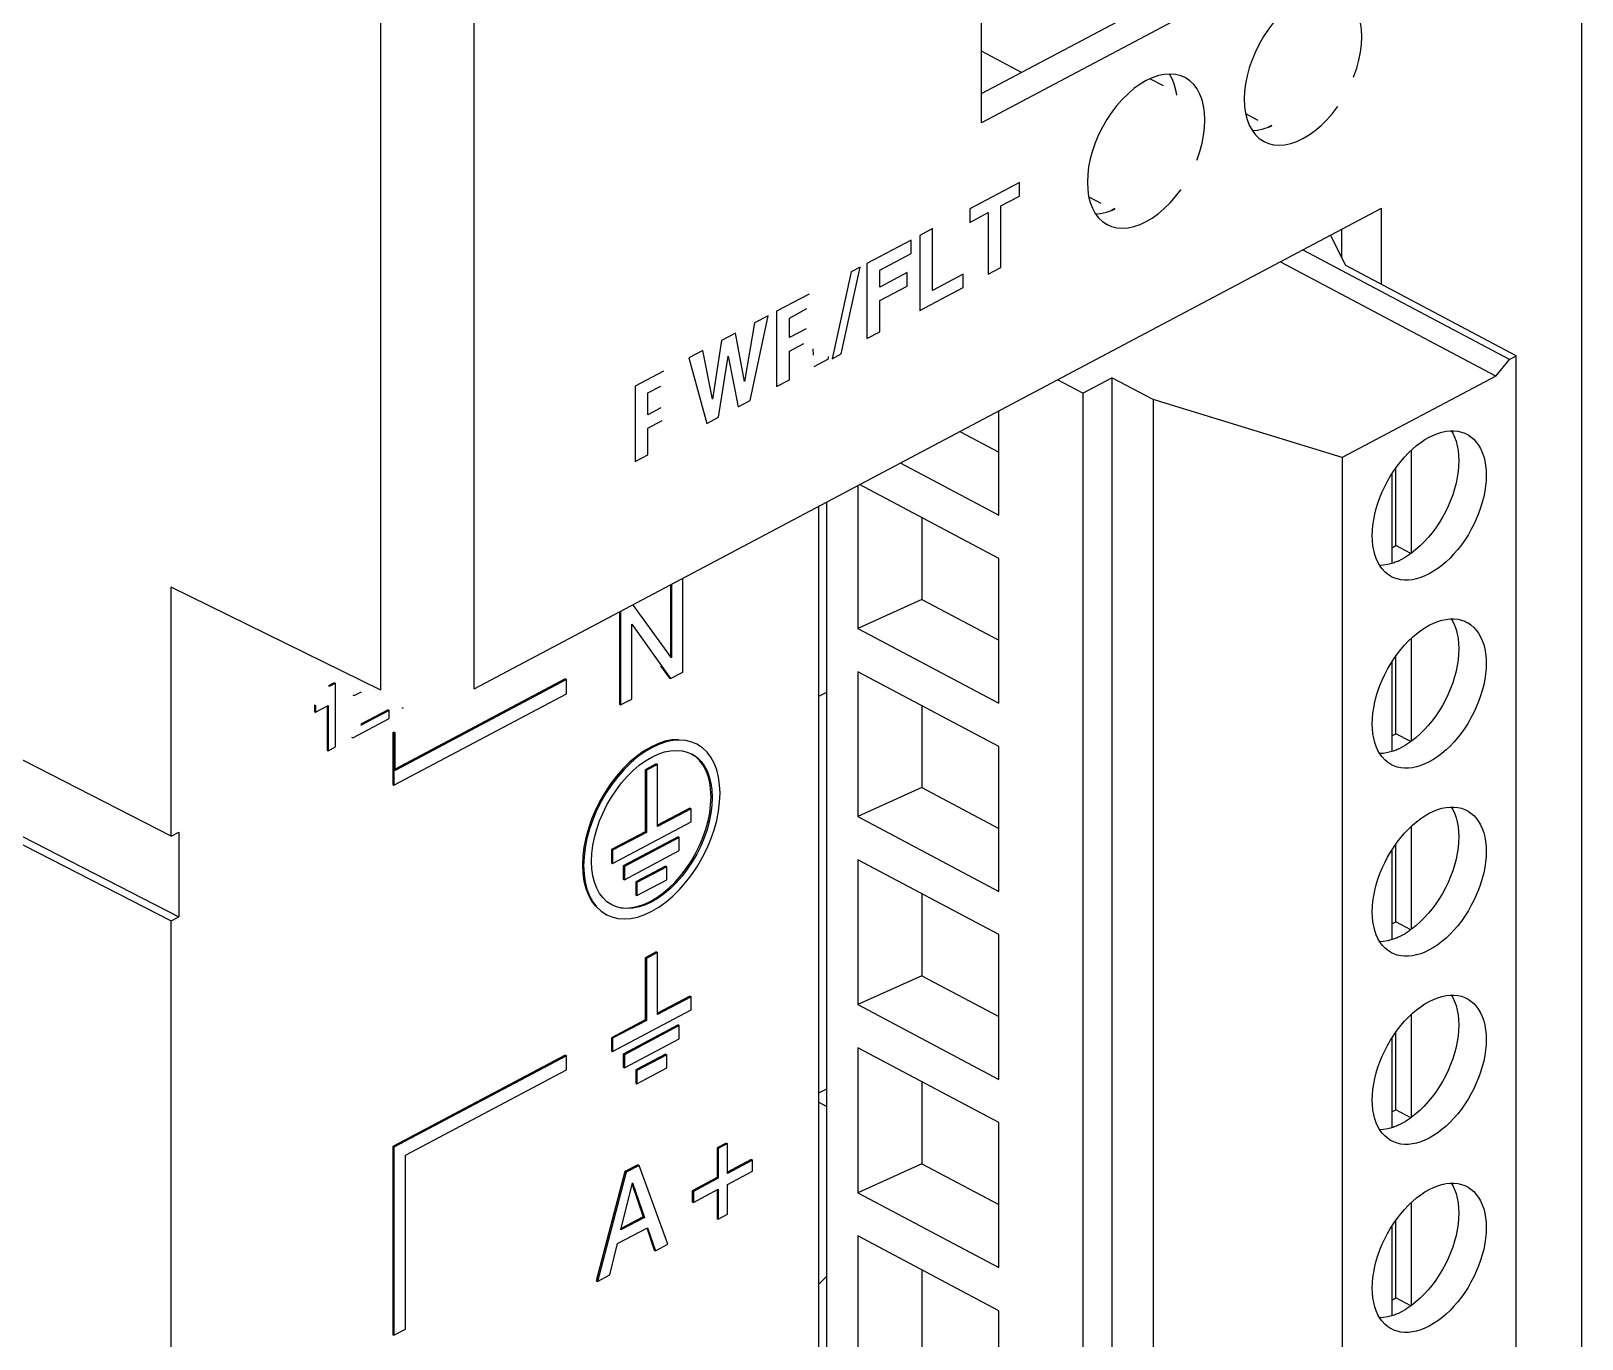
# Model space of a CAD drawing. Extents: x 0 to 31.6, y 0 to 20.4.
# Drawn here: x 28.791 to 31.588, y 5.613 to 7.972 of the extents above; entities that cross this region are included whole.
import ezdxf

# ---------------------------------------------------------------- set-up
doc = ezdxf.new("R2010")
doc.units = 0
doc.layers.get('0').update_dxf_attribs({"color": 1, "linetype": 'CONTINUOUS'})

msp = doc.modelspace()

# ---------------------------------------------------------------- linework, layer by layer
at = {"color": 7, "linetype": 'CONTINUOUS'}
for p, q in [((31.5885, 4.7319), (31.5885, 13.4838)), ((30.5054, 7.8062), (30.5054, 12.6977)), ((29.5903, 6.7853), (29.5903, 12.3986)), ((29.4221, 6.7828), (29.4221, 9.718)), ((31.46, 8.3121), (30.5054, 7.8062)), ((30.5054, 7.8587), (30.7705, 7.9992)), ((31.1906, 7.9472), (31.1913, 7.9611)), ((30.5777, 7.897), (30.5054, 7.9353)), ((30.8097, 7.8856), (30.8332, 7.8731)), ((30.8565, 7.8628), (30.8537, 7.874)), ((30.8575, 7.8561), (30.8565, 7.8628)), ((30.9816, 7.8226), (31.0037, 7.811)), ((31.0286, 7.8012), (31.0225, 7.798)), ((30.5739, 7.6984), (30.484, 7.6507)), ((30.5739, 7.674), (30.5739, 7.6984)), ((30.5405, 7.6563), (30.5739, 7.674)), ((30.6988, 7.6728), (30.7208, 7.6611)), ((29.5903, 6.7853), (31.2266, 7.6524)), ((30.484, 7.6507), (30.484, 7.6264)), ((30.484, 7.6264), (30.5174, 7.6441)), ((30.5174, 7.6441), (30.5174, 7.5328)), ((30.5405, 7.545), (30.5405, 7.6563)), ((30.7457, 7.6513), (30.7397, 7.6481)), ((31.2266, 7.5146), (31.2266, 7.6524)), ((30.4169, 7.6152), (30.3939, 7.603)), ((30.4169, 7.5038), (30.4169, 7.6152)), ((31.1547, 7.6143), (31.1547, 7.5641)), ((30.3782, 7.5946), (30.2987, 7.5525)), ((30.3782, 7.5703), (30.3782, 7.5946)), ((30.3939, 7.603), (30.3939, 7.4673)), ((31.1625, 7.5486), (31.1347, 7.6037)), ((30.3217, 7.5404), (30.3782, 7.5703)), ((31.4332, 7.3492), (31.0438, 7.5556)), ((31.4577, 7.3792), (31.0843, 7.577)), ((30.2701, 7.5374), (30.2357, 7.3806)), ((30.2521, 7.3893), (30.2865, 7.546)), ((30.2865, 7.546), (30.2701, 7.5374)), ((30.2987, 7.5525), (30.2987, 7.4168)), ((30.3217, 7.5096), (30.3217, 7.5404)), ((30.3711, 7.5358), (30.3217, 7.5096)), ((30.3711, 7.5115), (30.3711, 7.5358)), ((30.4724, 7.5332), (30.4169, 7.5038)), ((30.4724, 7.5089), (30.4724, 7.5332)), ((30.5174, 7.5328), (30.5405, 7.545)), ((31.47, 7.3857), (31.1625, 7.5486)), ((30.3217, 7.4853), (30.3711, 7.5115)), ((30.3939, 7.4673), (30.4724, 7.5089)), ((30.1942, 7.4972), (30.1357, 7.4662)), ((30.1588, 7.454), (30.1905, 7.4709)), ((30.3217, 7.429), (30.3217, 7.4853)), ((30.096, 7.4451), (30.0776, 7.3398)), ((30.0882, 7.3053), (30.1203, 7.458)), ((30.1203, 7.458), (30.096, 7.4451)), ((30.1357, 7.4662), (30.1357, 7.3305)), ((30.1588, 7.4188), (30.1588, 7.454)), ((30.0613, 7.4267), (30.0366, 7.4136)), ((30.0776, 7.3398), (30.0613, 7.4267)), ((30.1888, 7.4347), (30.1588, 7.4188)), ((30.2987, 7.4168), (30.3217, 7.429)), ((30.0028, 7.3957), (29.9776, 7.3823)), ((30.0203, 7.3079), (30.0028, 7.3957)), ((30.0366, 7.4136), (30.0203, 7.3079)), ((30.1588, 7.3944), (30.1847, 7.4082)), ((30.1588, 7.3427), (30.1588, 7.3944)), ((30.2011, 7.3982), (30.2014, 7.3869)), ((30.2357, 7.3806), (30.2521, 7.3893)), ((29.9316, 7.358), (29.8804, 7.3309)), ((29.9776, 7.3823), (30.0096, 7.2636)), ((30.0312, 7.2751), (30.0483, 7.3855)), ((30.0483, 7.3855), (30.0667, 7.2939)), ((30.2036, 7.3664), (30.2294, 7.3801)), ((30.2294, 7.3801), (30.2294, 7.3846)), ((31.4332, 7.3492), (31.4577, 7.3792)), ((31.4577, 7.3792), (31.47, 7.3857)), ((31.47, 4.6719), (31.47, 7.3857)), ((29.8804, 7.3309), (29.8804, 7.1952)), ((29.9034, 7.3188), (29.9271, 7.3313)), ((30.1357, 7.3305), (30.1588, 7.3427)), ((30.6879, 7.3185), (30.6422, 7.3427)), ((30.6879, 7.3185), (30.7403, 7.3462)), ((30.8147, 7.3068), (30.7403, 7.3462)), ((30.7403, 7.3462), (30.7403, 4.6325)), ((31.4332, 7.3492), (31.156, 7.2023)), ((29.9034, 7.2795), (29.9034, 7.3188)), ((30.0667, 7.2939), (30.0882, 7.3053)), ((30.6879, 7.3185), (30.6879, 4.6048)), ((31.156, 7.2023), (30.8147, 7.3068)), ((30.8147, 7.3068), (30.8147, 4.593)), ((29.9268, 7.2919), (29.9034, 7.2795)), ((30.0096, 7.2636), (30.0312, 7.2751)), ((30.5366, 7.0985), (30.5366, 7.2868)), ((29.9034, 7.2552), (29.9294, 7.2689)), ((29.9034, 7.2074), (29.9034, 7.2552)), ((30.4661, 7.2494), (30.5366, 7.212)), ((29.8804, 7.1952), (29.9034, 7.2074)), ((30.3589, 7.1926), (30.5366, 7.0985)), ((31.156, 7.2023), (31.156, 4.4886)), ((31.2812, 7.0301), (31.2812, 7.2162)), ((31.2458, 7.1734), (31.2458, 7.0114)), ((31.2529, 7.0435), (31.2529, 7.1839)), ((30.282, 7.1519), (30.282, 6.8942)), ((30.5366, 7.0205), (30.2853, 7.1536)), ((30.2112, 7.1144), (30.2112, 4.7656)), ((30.2255, 7.1219), (30.2255, 4.8498)), ((30.398, 7.0939), (30.398, 6.9463)), ((31.2458, 7.0398), (31.2529, 7.0435)), ((31.2799, 7.0292), (31.2529, 7.0435)), ((31.2569, 7.0157), (31.2701, 7.0227)), ((30.5366, 6.7593), (30.5366, 7.0205)), ((29.4221, 6.7828), (29.0436, 6.9687)), ((29.0436, 6.5195), (29.0436, 6.9687)), ((29.9443, 6.9729), (29.9443, 6.8439)), ((29.9464, 6.9745), (29.9464, 6.8409)), ((29.9664, 6.8155), (29.9664, 6.9851)), ((30.398, 6.9463), (30.282, 6.8942)), ((30.398, 6.9463), (30.5366, 6.8728)), ((29.0436, 6.5195), (28.2438, 6.9288)), ((29.8523, 6.9242), (29.8523, 6.7573)), ((29.8544, 6.9258), (29.8544, 6.7562)), ((29.9464, 6.8409), (29.8766, 6.9375)), ((29.8745, 6.9019), (29.9443, 6.8038)), ((29.8745, 6.7668), (29.8745, 6.9019)), ((30.282, 6.8942), (30.5366, 6.7593)), ((31.2812, 6.6909), (31.2812, 6.8769)), ((29.9265, 6.8268), (29.9421, 6.8049)), ((31.2458, 6.8342), (31.2458, 6.6722)), ((31.2529, 6.7043), (31.2529, 6.8447)), ((29.7544, 6.803), (29.4466, 6.6398)), ((29.7565, 6.8018), (29.4475, 6.6381)), ((29.7544, 6.803), (29.7565, 6.8018)), ((29.7565, 6.7764), (29.7565, 6.8018)), ((29.9421, 6.8049), (29.9443, 6.8038)), ((29.9443, 6.8038), (29.9664, 6.8155)), ((30.5366, 6.6812), (30.282, 6.8161)), ((30.282, 6.8161), (30.282, 6.5549)), ((28.2438, 6.7761), (29.0436, 6.3668)), ((28.2577, 6.7837), (29.0577, 6.3743)), ((29.3379, 6.7963), (29.3276, 6.7909)), ((29.3276, 6.7909), (29.3298, 6.7898)), ((29.34, 6.7952), (29.3298, 6.7898)), ((29.3379, 6.7963), (29.34, 6.7952)), ((29.34, 6.6805), (29.34, 6.7952)), ((29.3715, 6.7742), (29.3736, 6.7731)), ((29.3736, 6.7731), (29.3867, 6.7801)), ((29.4454, 6.6115), (29.7565, 6.7764)), ((30.2255, 6.7789), (30.2112, 6.7714)), ((29.302, 6.7563), (29.3042, 6.7552)), ((29.302, 6.7563), (29.302, 6.7441)), ((29.302, 6.7441), (29.3042, 6.743)), ((29.3042, 6.7552), (29.3042, 6.743)), ((29.3042, 6.743), (29.3269, 6.7551)), ((29.3248, 6.7539), (29.3248, 6.6747)), ((29.3269, 6.7551), (29.3269, 6.6736)), ((29.4369, 6.7464), (29.3851, 6.719)), ((29.4348, 6.7475), (29.3857, 6.7215)), ((29.4348, 6.7475), (29.4369, 6.7464)), ((29.4369, 6.7319), (29.4369, 6.7464)), ((29.4598, 6.7518), (29.4619, 6.7506)), ((29.8523, 6.7573), (29.8544, 6.7562)), ((29.8544, 6.7562), (29.8745, 6.7668)), ((30.398, 6.7547), (30.398, 6.607)), ((29.3711, 6.697), (29.4369, 6.7319)), ((29.369, 6.6981), (29.3711, 6.697)), ((29.4454, 6.707), (29.4433, 6.7059)), ((29.4433, 6.7059), (29.4454, 6.7048)), ((29.4433, 6.7059), (29.4433, 6.6126)), ((29.4454, 6.707), (29.4475, 6.7059)), ((29.4475, 6.7059), (29.4454, 6.7048)), ((29.4454, 6.7048), (29.4454, 6.6115)), ((29.4475, 6.6381), (29.4475, 6.7059)), ((29.99, 6.6864), (29.9922, 6.6853)), ((31.2458, 6.7006), (31.2529, 6.7043)), ((31.2799, 6.69), (31.2529, 6.7043)), ((29.3248, 6.6747), (29.3269, 6.6736)), ((29.3269, 6.6736), (29.34, 6.6805)), ((29.9652, 6.6735), (29.9747, 6.6712)), ((29.9747, 6.6712), (29.9827, 6.6676)), ((30.5366, 6.42), (30.5366, 6.6812)), ((31.2569, 6.6765), (31.2701, 6.6835)), ((29.9185, 6.6499), (29.8987, 6.6394)), ((29.8987, 6.6394), (29.9008, 6.6383)), ((29.8987, 6.6394), (29.8987, 6.5275)), ((29.9206, 6.6488), (29.9008, 6.6383)), ((29.9008, 6.6383), (29.9008, 6.5263)), ((29.9185, 6.6499), (29.9206, 6.6488)), ((29.9206, 6.5368), (29.9206, 6.6488)), ((29.4433, 6.6126), (29.4454, 6.6115)), ((30.0337, 6.5968), (30.033, 6.6121)), ((30.398, 6.607), (30.282, 6.5549)), ((30.398, 6.607), (30.5366, 6.5336)), ((29.9793, 6.5702), (29.9197, 6.5386)), ((29.9814, 6.569), (29.9206, 6.5368)), ((29.9793, 6.5702), (29.9814, 6.569)), ((29.9814, 6.5453), (29.9814, 6.569)), ((30.282, 6.5549), (30.5366, 6.42)), ((29.0436, 6.5195), (29.0577, 6.5269)), ((29.0577, 6.5269), (29.0577, 6.3743)), ((29.8987, 6.5275), (29.8378, 6.4952)), ((29.84, 6.4704), (29.9814, 6.5453)), ((29.9008, 6.5263), (29.84, 6.4941)), ((29.8987, 6.5275), (29.9008, 6.5263)), ((31.2812, 6.3517), (31.2812, 6.5377)), ((29.8378, 6.4952), (29.84, 6.4941)), ((29.8378, 6.4952), (29.8378, 6.4715)), ((29.84, 6.4941), (29.84, 6.4704)), ((29.9581, 6.5182), (29.8591, 6.4658)), ((29.9602, 6.5171), (29.8612, 6.4646)), ((29.8612, 6.4409), (29.9602, 6.4934)), ((29.9581, 6.5182), (29.9602, 6.5171)), ((29.9602, 6.4934), (29.9602, 6.5171)), ((31.2458, 6.495), (31.2458, 6.333)), ((31.2529, 6.3651), (31.2529, 6.5055)), ((29.7855, 6.4675), (29.7863, 6.4522)), ((29.8378, 6.4715), (29.84, 6.4704)), ((29.8591, 6.4658), (29.8612, 6.4646)), ((29.8591, 6.4658), (29.8591, 6.442)), ((29.8612, 6.4646), (29.8612, 6.4409)), ((29.9354, 6.4655), (29.8817, 6.437)), ((29.9376, 6.4644), (29.8838, 6.4359)), ((29.9354, 6.4655), (29.9376, 6.4644)), ((29.9376, 6.4407), (29.9376, 6.4644)), ((30.5366, 6.342), (30.282, 6.4769)), ((30.282, 6.4769), (30.282, 6.2157)), ((29.8591, 6.442), (29.8612, 6.4409)), ((29.8817, 6.437), (29.8838, 6.4359)), ((29.8817, 6.437), (29.8817, 6.4133)), ((29.8838, 6.4122), (29.9376, 6.4407)), ((29.8838, 6.4359), (29.8838, 6.4122)), ((29.9422, 6.4263), (29.9528, 6.4368)), ((29.8817, 6.4133), (29.8838, 6.4122)), ((29.9086, 6.4021), (29.9199, 6.4088)), ((30.398, 6.4155), (30.398, 6.2678)), ((29.8271, 6.379), (29.8292, 6.3778)), ((29.8386, 6.3955), (29.8297, 6.4013)), ((29.0436, 6.3668), (29.0577, 6.3743)), ((29.0436, 4.1468), (29.0436, 6.3668)), ((29.8293, 6.3778), (29.8384, 6.3739)), ((31.2458, 6.3614), (31.2529, 6.3651)), ((31.2799, 6.3508), (31.2529, 6.3651)), ((30.5366, 6.0808), (30.5366, 6.342)), ((31.2569, 6.3372), (31.2701, 6.3442)), ((29.9185, 6.3107), (29.8987, 6.3002)), ((29.8987, 6.3002), (29.9008, 6.2991)), ((29.8987, 6.3002), (29.8987, 6.1882)), ((29.9206, 6.3095), (29.9008, 6.2991)), ((29.9008, 6.2991), (29.9008, 6.1871)), ((29.9185, 6.3107), (29.9206, 6.3095)), ((29.9206, 6.1976), (29.9206, 6.3095)), ((30.398, 6.2678), (30.282, 6.2157)), ((30.398, 6.2678), (30.5366, 6.1944)), ((29.9793, 6.231), (29.9197, 6.1994)), ((29.9814, 6.2298), (29.9206, 6.1976)), ((29.9793, 6.231), (29.9814, 6.2298)), ((29.9814, 6.2061), (29.9814, 6.2298)), ((30.282, 6.2157), (30.5366, 6.0808)), ((29.8987, 6.1882), (29.8378, 6.156)), ((29.84, 6.1311), (29.9814, 6.2061)), ((29.9008, 6.1871), (29.84, 6.1549)), ((29.8987, 6.1882), (29.9008, 6.1871)), ((31.2812, 6.0125), (31.2812, 6.1985)), ((29.8378, 6.156), (29.84, 6.1549)), ((29.8378, 6.156), (29.8378, 6.1323)), ((29.84, 6.1549), (29.84, 6.1311)), ((29.9581, 6.179), (29.8591, 6.1265)), ((29.9602, 6.1779), (29.8612, 6.1254)), ((29.9581, 6.179), (29.9602, 6.1779)), ((29.9602, 6.1541), (29.9602, 6.1779)), ((31.2458, 6.1558), (31.2458, 5.9937)), ((31.2529, 6.0259), (31.2529, 6.1662)), ((29.8378, 6.1323), (29.84, 6.1311)), ((29.8612, 6.1017), (29.9602, 6.1541)), ((30.5366, 6.0028), (30.282, 6.1377)), ((30.282, 6.1377), (30.282, 5.8765)), ((29.7544, 6.1245), (29.4433, 5.9596)), ((29.7565, 6.1234), (29.4454, 5.9585)), ((29.7544, 6.1245), (29.7565, 6.1234)), ((29.7565, 6.0979), (29.7565, 6.1234)), ((29.8591, 6.1265), (29.8612, 6.1254)), ((29.8591, 6.1265), (29.8591, 6.1028)), ((29.8591, 6.1028), (29.8612, 6.1017)), ((29.8612, 6.1254), (29.8612, 6.1017)), ((29.9354, 6.1263), (29.8817, 6.0978)), ((29.9376, 6.1252), (29.8838, 6.0967)), ((29.8838, 6.073), (29.9376, 6.1014)), ((29.9354, 6.1263), (29.9376, 6.1252)), ((29.9376, 6.1014), (29.9376, 6.1252)), ((29.4666, 5.9443), (29.7565, 6.0979)), ((29.8817, 6.0978), (29.8838, 6.0967)), ((29.8817, 6.0978), (29.8817, 6.0741)), ((29.8817, 6.0741), (29.8838, 6.073)), ((29.8838, 6.0967), (29.8838, 6.073)), ((30.398, 6.0762), (30.398, 5.9286)), ((30.2255, 6.0634), (30.2112, 6.0558)), ((30.2255, 6.0319), (30.2112, 6.0395)), ((31.2458, 6.0221), (31.2529, 6.0259)), ((31.2799, 6.0116), (31.2529, 6.0259)), ((30.5366, 5.7416), (30.5366, 6.0028)), ((31.2569, 5.998), (31.2701, 6.005)), ((29.4433, 5.9596), (29.4454, 5.9585)), ((29.4433, 5.9596), (29.4433, 5.6204)), ((30.045, 5.9661), (30.0285, 5.9574)), ((30.0471, 5.965), (30.0306, 5.9562)), ((30.045, 5.9661), (30.0471, 5.965)), ((30.0471, 5.9112), (30.0471, 5.965)), ((29.4454, 5.9585), (29.4454, 5.6193)), ((29.4666, 5.6305), (29.4666, 5.9443)), ((30.0285, 5.9574), (30.0306, 5.9562)), ((30.0285, 5.9574), (30.0285, 5.9036)), ((30.0306, 5.9562), (30.0306, 5.9025)), ((30.0898, 5.9361), (30.0462, 5.913)), ((30.092, 5.935), (30.0471, 5.9112)), ((30.0898, 5.9361), (30.092, 5.935)), ((30.092, 5.9152), (30.092, 5.935)), ((29.8621, 5.9145), (29.8105, 5.7175)), ((29.8642, 5.9133), (29.8126, 5.7163)), ((29.8856, 5.9269), (29.8621, 5.9145)), ((29.8621, 5.9145), (29.8642, 5.9133)), ((29.8878, 5.9258), (29.8642, 5.9133)), ((29.8856, 5.9269), (29.8878, 5.9258)), ((29.9394, 5.7836), (29.8878, 5.9258)), ((30.0285, 5.9036), (29.9837, 5.8798)), ((30.0285, 5.9036), (30.0306, 5.9025)), ((30.0471, 5.8914), (30.092, 5.9152)), ((30.398, 5.9286), (30.282, 5.8765)), ((30.398, 5.9286), (30.5366, 5.8552)), ((29.8548, 5.8094), (29.876, 5.8943)), ((29.8753, 5.8913), (29.895, 5.833)), ((29.876, 5.8943), (29.8972, 5.8319)), ((29.9837, 5.8798), (29.9858, 5.8787)), ((29.9837, 5.8798), (29.9837, 5.86)), ((30.0306, 5.9025), (29.9858, 5.8787)), ((29.9858, 5.8589), (30.0306, 5.8827)), ((29.9858, 5.8787), (29.9858, 5.8589)), ((30.0285, 5.8815), (30.0285, 5.83)), ((30.0306, 5.8827), (30.0306, 5.8289)), ((30.0471, 5.8376), (30.0471, 5.8914)), ((30.282, 5.8765), (30.5366, 5.7416)), ((29.9837, 5.86), (29.9858, 5.8589)), ((31.2812, 5.6733), (31.2812, 5.8593)), ((29.8972, 5.8319), (29.8548, 5.8094)), ((29.895, 5.833), (29.8555, 5.812)), ((29.895, 5.833), (29.8972, 5.8319)), ((30.0285, 5.83), (30.0306, 5.8289)), ((30.0306, 5.8289), (30.0471, 5.8376)), ((31.2529, 5.6867), (31.2529, 5.827)), ((29.8489, 5.7846), (29.9031, 5.8134)), ((29.9015, 5.8129), (29.9149, 5.7728)), ((29.9031, 5.8134), (29.917, 5.7717)), ((30.5366, 5.6636), (30.282, 5.7985)), ((30.282, 5.7985), (30.282, 5.5373)), ((31.2458, 5.8166), (31.2458, 5.6545)), ((29.8349, 5.7282), (29.8489, 5.7846)), ((29.9149, 5.7728), (29.917, 5.7717)), ((29.917, 5.7717), (29.9394, 5.7836)), ((30.398, 5.737), (30.398, 5.5894)), ((29.8105, 5.7175), (29.8126, 5.7163)), ((29.8126, 5.7163), (29.8349, 5.7282)), ((30.2112, 5.7108), (30.2255, 5.7251)), ((31.2458, 5.6829), (31.2529, 5.6867)), ((31.2799, 5.6723), (31.2529, 5.6867)), ((30.5366, 5.4024), (30.5366, 5.6636)), ((31.2569, 5.6588), (31.2701, 5.6658)), ((29.4454, 5.6193), (29.4666, 5.6305)), ((29.4433, 5.6204), (29.4454, 5.6193))]:
    msp.add_line(p, q, dxfattribs=at)
for points in [[(31.1554, 8.0374), (31.1475, 8.0408), (31.1382, 8.0431), (31.1283, 8.0439), (31.118, 8.0432), (31.1073, 8.0409), (31.0962, 8.0372), (31.0852, 8.0321), (31.0741, 8.0255), (31.0631, 8.0175), (31.0524, 8.0085), (31.0421, 7.9982), (31.0321, 7.9868), (31.0228, 7.9747), (31.0143, 7.9618), (31.0063, 7.9481), (30.9994, 7.9341), (30.9934, 7.9198), (30.9883, 7.9052), (30.9843, 7.8907), (30.9815, 7.8765), (30.9798, 7.8625), (30.9791, 7.8486)], [(31.1913, 7.9611), (31.1906, 7.9742), (31.1889, 7.9864), (31.1861, 7.9976), (31.1821, 8.0079), (31.177, 8.0171), (31.171, 8.0251), (31.164, 8.0317), (31.1554, 8.0374)], [(31.1821, 7.9045), (31.1861, 7.919), (31.1889, 7.9332), (31.1906, 7.9472)], [(30.8725, 7.8875), (30.8647, 7.8909), (30.8554, 7.8932), (30.8454, 7.894), (30.8351, 7.8933), (30.8244, 7.8911), (30.8134, 7.8873), (30.8023, 7.8822), (30.7913, 7.8756), (30.7803, 7.8677), (30.7696, 7.8586), (30.7592, 7.8483), (30.7493, 7.837), (30.74, 7.8248), (30.7314, 7.8119), (30.7235, 7.7983), (30.7165, 7.7843), (30.7105, 7.7699), (30.7054, 7.7553), (30.7015, 7.7408), (30.6986, 7.7266), (30.6969, 7.7126), (30.6963, 7.6988)], [(30.8537, 7.874), (30.8497, 7.8842), (30.8447, 7.8935)], [(31.1764, 7.8883), (31.177, 7.8899), (31.1821, 7.9045)], [(30.9084, 7.8112), (30.9078, 7.8244), (30.906, 7.8365), (30.9032, 7.8477), (30.8992, 7.858), (30.8942, 7.8673), (30.8882, 7.8752), (30.8812, 7.8818), (30.8725, 7.8875)], [(30.9791, 7.8486), (30.9798, 7.8354), (30.9815, 7.8233), (30.9843, 7.8121), (30.9883, 7.8018), (30.9934, 7.7926), (30.9994, 7.7846), (31.0063, 7.778), (31.015, 7.7723)], [(31.015, 7.7723), (31.0228, 7.7689), (31.0321, 7.7666), (31.0421, 7.7658), (31.0524, 7.7665), (31.0631, 7.7687), (31.0741, 7.7725), (31.0852, 7.7776), (31.0962, 7.7842), (31.1073, 7.7922), (31.118, 7.8012), (31.1283, 7.8115), (31.1382, 7.8228), (31.1475, 7.835), (31.1479, 7.8355)], [(30.8992, 7.7546), (30.9032, 7.7691), (30.906, 7.7833), (30.9078, 7.7973), (30.9084, 7.8112)], [(30.9937, 7.7921), (31.0029, 7.7927), (31.0136, 7.795)], [(31.0136, 7.795), (31.0246, 7.7987), (31.0294, 7.801)], [(30.8935, 7.7384), (30.8942, 7.74), (30.8992, 7.7546)], [(30.6963, 7.6988), (30.6969, 7.6856), (30.6986, 7.6734), (30.7015, 7.6622), (30.7054, 7.6519), (30.7105, 7.6427), (30.7165, 7.6347), (30.7235, 7.6281), (30.7322, 7.6224)], [(30.7322, 7.6224), (30.74, 7.619), (30.7493, 7.6167), (30.7592, 7.6159), (30.7696, 7.6166), (30.7803, 7.6189), (30.7913, 7.6226), (30.8023, 7.6278), (30.8134, 7.6343), (30.8244, 7.6423), (30.8351, 7.6513), (30.8454, 7.6616), (30.8554, 7.673), (30.8647, 7.6851), (30.865, 7.6856)], [(30.7109, 7.6422), (30.7201, 7.6428), (30.7308, 7.6451)], [(30.7308, 7.6451), (30.7418, 7.6488), (30.7466, 7.6511)], [(31.3526, 7.2505), (31.3553, 7.2462), (31.3586, 7.2392), (31.3613, 7.2316), (31.3635, 7.2236), (31.365, 7.215), (31.3659, 7.206), (31.3663, 7.1966), (31.3659, 7.1869), (31.365, 7.1769), (31.3635, 7.1667), (31.3613, 7.1563), (31.3586, 7.1459), (31.3553, 7.1354), (31.3514, 7.125), (31.347, 7.1147), (31.3421, 7.1045), (31.3368, 7.0946), (31.331, 7.0849), (31.3248, 7.0757), (31.3182, 7.0668), (31.3112, 7.0583), (31.304, 7.0504), (31.2967, 7.0431), (31.289, 7.0363), (31.2812, 7.0301)], [(31.313, 7.2391), (31.3208, 7.2429), (31.3284, 7.2459), (31.3359, 7.2482), (31.3433, 7.2497), (31.3506, 7.2505), (31.3576, 7.2506), (31.3644, 7.2499), (31.3709, 7.2484), (31.3771, 7.2462), (31.381, 7.2443)], [(31.245, 6.9875), (31.2431, 6.9886), (31.2377, 6.9922), (31.2327, 6.9965), (31.2281, 7.0015), (31.224, 7.0072), (31.2204, 7.0134), (31.2174, 7.0202), (31.2148, 7.0276), (31.2128, 7.0354), (31.2114, 7.0437), (31.2106, 7.0524), (31.2103, 7.0615), (31.2106, 7.0708), (31.2114, 7.0805), (31.2128, 7.0903), (31.2148, 7.1002), (31.2174, 7.1103), (31.2204, 7.1203), (31.224, 7.1304), (31.2281, 7.1404), (31.2327, 7.1502), (31.2377, 7.1598), (31.2431, 7.1692), (31.2489, 7.1783), (31.2551, 7.187), (31.2617, 7.1954), (31.2684, 7.2033), (31.2755, 7.2107), (31.2827, 7.2176), (31.2901, 7.2239), (31.2976, 7.2296), (31.3053, 7.2347), (31.313, 7.2391)], [(31.381, 7.2443), (31.3829, 7.2433), (31.3883, 7.2396), (31.3933, 7.2353), (31.3979, 7.2303), (31.402, 7.2247), (31.4056, 7.2184), (31.4086, 7.2116), (31.4112, 7.2042), (31.4132, 7.1964), (31.4146, 7.1881), (31.4155, 7.1794), (31.4158, 7.1704), (31.4155, 7.161), (31.4146, 7.1514), (31.4132, 7.1416), (31.4112, 7.1316), (31.4086, 7.1216), (31.4056, 7.1115), (31.402, 7.1015), (31.3979, 7.0915), (31.3933, 7.0817), (31.3883, 7.072), (31.3829, 7.0626), (31.3771, 7.0535), (31.3709, 7.0448), (31.3644, 7.0364), (31.3576, 7.0285), (31.3506, 7.0211), (31.3433, 7.0142), (31.3359, 7.0079), (31.3284, 7.0022), (31.3208, 6.9972), (31.313, 6.9927)], [(31.2738, 7.025), (31.272, 7.0238), (31.2701, 7.0227)], [(31.2812, 7.0301), (31.2794, 7.0288), (31.2775, 7.0275), (31.2757, 7.0262), (31.2738, 7.025)], [(31.2458, 7.0114), (31.238, 7.0093), (31.2304, 7.008), (31.2238, 7.0075)], [(31.2569, 7.0157), (31.2551, 7.0149), (31.2532, 7.0141), (31.2513, 7.0134), (31.2495, 7.0127), (31.2477, 7.012), (31.2458, 7.0114)], [(31.313, 6.9927), (31.3053, 6.989), (31.2976, 6.9859), (31.2901, 6.9837), (31.2827, 6.9821), (31.2755, 6.9813), (31.2684, 6.9813), (31.2617, 6.982), (31.2551, 6.9834), (31.2489, 6.9856), (31.245, 6.9875)], [(31.3526, 6.9113), (31.3553, 6.9069), (31.3586, 6.9), (31.3613, 6.8924), (31.3635, 6.8844), (31.365, 6.8758), (31.3659, 6.8668), (31.3663, 6.8574), (31.3659, 6.8477), (31.365, 6.8376), (31.3635, 6.8274), (31.3613, 6.8171), (31.3586, 6.8066), (31.3553, 6.7962), (31.3514, 6.7858), (31.347, 6.7754), (31.3421, 6.7653), (31.3368, 6.7554), (31.331, 6.7457), (31.3248, 6.7364), (31.3182, 6.7276), (31.3112, 6.7191), (31.304, 6.7112), (31.2967, 6.7039), (31.289, 6.6971), (31.2812, 6.6909)], [(31.313, 6.8999), (31.3208, 6.9037), (31.3284, 6.9067), (31.3359, 6.9089), (31.3433, 6.9105), (31.3506, 6.9113), (31.3576, 6.9113), (31.3644, 6.9106), (31.3709, 6.9092), (31.3771, 6.907), (31.381, 6.9051)], [(31.245, 6.6483), (31.2431, 6.6493), (31.2377, 6.653), (31.2327, 6.6573), (31.2281, 6.6623), (31.224, 6.668), (31.2204, 6.6742), (31.2174, 6.681), (31.2148, 6.6884), (31.2128, 6.6962), (31.2114, 6.7045), (31.2106, 6.7132), (31.2103, 6.7223), (31.2106, 6.7316), (31.2114, 6.7412), (31.2128, 6.751), (31.2148, 6.761), (31.2174, 6.7711), (31.2204, 6.7811), (31.224, 6.7911), (31.2281, 6.8011), (31.2327, 6.811), (31.2377, 6.8206), (31.2431, 6.83), (31.2489, 6.8391), (31.2551, 6.8478), (31.2617, 6.8562), (31.2684, 6.8641), (31.2755, 6.8715), (31.2827, 6.8784), (31.2901, 6.8847), (31.2976, 6.8904), (31.3053, 6.8955), (31.313, 6.8999)], [(31.381, 6.9051), (31.3829, 6.9041), (31.3883, 6.9004), (31.3933, 6.8961), (31.3979, 6.8911), (31.402, 6.8854), (31.4056, 6.8792), (31.4086, 6.8724), (31.4112, 6.865), (31.4132, 6.8572), (31.4146, 6.8489), (31.4155, 6.8402), (31.4158, 6.8311), (31.4155, 6.8218), (31.4146, 6.8122), (31.4132, 6.8024), (31.4112, 6.7924), (31.4086, 6.7823), (31.4056, 6.7723), (31.402, 6.7623), (31.3979, 6.7523), (31.3933, 6.7424), (31.3883, 6.7328), (31.3829, 6.7234), (31.3771, 6.7143), (31.3709, 6.7056), (31.3644, 6.6972), (31.3576, 6.6893), (31.3506, 6.6819), (31.3433, 6.675), (31.3359, 6.6687), (31.3284, 6.663), (31.3208, 6.6579), (31.313, 6.6535)], [(29.9921, 6.6853), (29.983, 6.6893), (29.9722, 6.6919), (29.9607, 6.6929), (29.9487, 6.6921), (29.9363, 6.6895), (29.9235, 6.6851), (29.9107, 6.6791), (29.8979, 6.6715), (29.8851, 6.6623), (29.8727, 6.6518), (29.8607, 6.6399), (29.8491, 6.6267), (29.8384, 6.6126), (29.8284, 6.5977), (29.8192, 6.5818), (29.8111, 6.5656), (29.8042, 6.549), (29.7983, 6.532), (29.7937, 6.5152), (29.7904, 6.4987), (29.7884, 6.4825), (29.7876, 6.4664)], [(29.9586, 6.694), (29.9466, 6.6932), (29.9342, 6.6906), (29.9214, 6.6862), (29.9086, 6.6803), (29.8957, 6.6726), (29.8829, 6.6634), (29.8705, 6.6529), (29.8586, 6.641), (29.847, 6.6278), (29.8362, 6.6138), (29.8263, 6.5988), (29.8171, 6.5829), (29.809, 6.5667), (29.802, 6.5501), (29.7962, 6.5331), (29.7915, 6.5163), (29.7883, 6.4998)], [(31.2812, 6.6909), (31.2794, 6.6896), (31.2775, 6.6883), (31.2757, 6.687), (31.2738, 6.6858)], [(29.888, 6.6473), (29.8993, 6.6554), (29.9107, 6.6622)], [(29.9107, 6.6622), (29.922, 6.6675), (29.9334, 6.6713), (29.9443, 6.6736), (29.9549, 6.6743), (29.9652, 6.6735)], [(30.0175, 6.5904), (30.0168, 6.604), (30.015, 6.6165), (30.0121, 6.6279), (30.008, 6.6385), (30.0028, 6.648), (29.9967, 6.6561), (29.9895, 6.6629), (29.9826, 6.6675)], [(29.9827, 6.6676), (29.9916, 6.6618), (29.9988, 6.655), (30.0049, 6.6469), (30.0102, 6.6374), (30.0142, 6.6268), (30.0171, 6.6153), (30.0189, 6.6028), (30.0196, 6.5893)], [(30.0102, 6.6711), (30.0021, 6.6787), (29.9921, 6.6853)], [(30.033, 6.6121), (30.031, 6.6262), (30.0277, 6.6392), (30.0231, 6.6511), (30.0172, 6.6618), (30.0102, 6.6711)], [(31.2458, 6.6722), (31.238, 6.6701), (31.2304, 6.6687), (31.2238, 6.6683)], [(31.2569, 6.6765), (31.2551, 6.6756), (31.2532, 6.6749), (31.2513, 6.6741), (31.2495, 6.6734), (31.2477, 6.6728), (31.2458, 6.6722)], [(31.2738, 6.6858), (31.272, 6.6846), (31.2701, 6.6835)], [(29.8018, 6.4739), (29.8024, 6.4881), (29.8042, 6.5025), (29.8071, 6.5171), (29.8112, 6.5319), (29.8164, 6.547), (29.8226, 6.5617), (29.8297, 6.576), (29.8379, 6.5901), (29.8467, 6.6033), (29.8562, 6.6158), (29.8664, 6.6274), (29.877, 6.638), (29.888, 6.6473)], [(31.313, 6.6535), (31.3053, 6.6497), (31.2976, 6.6467), (31.2901, 6.6445), (31.2827, 6.6429), (31.2755, 6.6421), (31.2684, 6.6421), (31.2617, 6.6428), (31.2551, 6.6442), (31.2489, 6.6464), (31.245, 6.6483)], [(30.0196, 6.5893), (30.0189, 6.575), (30.0171, 6.5607), (30.0142, 6.5461), (30.0102, 6.5312), (30.0049, 6.5162), (29.9988, 6.5015), (29.9916, 6.4871), (29.9835, 6.4731), (29.9747, 6.4598), (29.9652, 6.4474), (29.9549, 6.4357), (29.9443, 6.4252), (29.9334, 6.4159), (29.922, 6.4077), (29.9107, 6.401), (29.8993, 6.3957), (29.888, 6.3918), (29.877, 6.3895), (29.8664, 6.3888), (29.8562, 6.3897), (29.8467, 6.392), (29.8386, 6.3955)], [(29.9726, 6.461), (29.9814, 6.4742), (29.9895, 6.4883), (29.9967, 6.5026), (30.0028, 6.5173), (30.008, 6.5324), (30.0121, 6.5472), (30.015, 6.5618), (30.0168, 6.5762), (30.0175, 6.5904)], [(30.031, 6.5644), (30.033, 6.5807), (30.0337, 6.5968)], [(29.8607, 6.3703), (29.8727, 6.3711), (29.8851, 6.3737), (29.8979, 6.3781), (29.9107, 6.384), (29.9235, 6.3916), (29.9363, 6.4009), (29.9487, 6.4114), (29.9607, 6.4233), (29.9722, 6.4365), (29.983, 6.4505), (29.993, 6.4655), (30.0021, 6.4814), (30.0102, 6.4976), (30.0172, 6.5142), (30.0231, 6.5312), (30.0277, 6.548), (30.031, 6.5644)], [(31.245, 6.3091), (31.2431, 6.3101), (31.2377, 6.3138), (31.2327, 6.3181), (31.2281, 6.3231), (31.224, 6.3287), (31.2204, 6.335), (31.2174, 6.3418), (31.2148, 6.3492), (31.2128, 6.357), (31.2114, 6.3653), (31.2106, 6.374), (31.2103, 6.383), (31.2106, 6.3924), (31.2114, 6.402), (31.2128, 6.4118), (31.2148, 6.4218), (31.2174, 6.4318), (31.2204, 6.4419), (31.224, 6.4519), (31.2281, 6.4619), (31.2327, 6.4717), (31.2377, 6.4814), (31.2431, 6.4908), (31.2489, 6.4999), (31.2551, 6.5086), (31.2617, 6.517), (31.2684, 6.5249), (31.2755, 6.5323), (31.2827, 6.5392), (31.2901, 6.5455), (31.2976, 6.5512), (31.3053, 6.5562), (31.313, 6.5607)], [(31.3526, 6.5721), (31.3553, 6.5677), (31.3586, 6.5608), (31.3613, 6.5532), (31.3635, 6.5451), (31.365, 6.5366), (31.3659, 6.5275), (31.3663, 6.5182), (31.3659, 6.5084), (31.365, 6.4984), (31.3635, 6.4882), (31.3613, 6.4779), (31.3586, 6.4674), (31.3553, 6.457), (31.3514, 6.4466), (31.347, 6.4362), (31.3421, 6.4261), (31.3368, 6.4162), (31.331, 6.4065), (31.3248, 6.3972), (31.3182, 6.3884), (31.3112, 6.3799), (31.304, 6.372), (31.2967, 6.3647), (31.289, 6.3579), (31.2812, 6.3517)], [(31.313, 6.5607), (31.3208, 6.5644), (31.3284, 6.5675), (31.3359, 6.5697), (31.3433, 6.5713), (31.3506, 6.5721), (31.3576, 6.5721), (31.3644, 6.5714), (31.3709, 6.57), (31.3771, 6.5678), (31.381, 6.5659)], [(31.381, 6.5659), (31.3829, 6.5648), (31.3883, 6.5612), (31.3933, 6.5569), (31.3979, 6.5519), (31.402, 6.5462), (31.4056, 6.54), (31.4086, 6.5332), (31.4112, 6.5258), (31.4132, 6.518), (31.4146, 6.5097), (31.4155, 6.501), (31.4158, 6.4919), (31.4155, 6.4826), (31.4146, 6.4729), (31.4132, 6.4631), (31.4112, 6.4532), (31.4086, 6.4431), (31.4056, 6.4331), (31.402, 6.423), (31.3979, 6.413), (31.3933, 6.4032), (31.3883, 6.3936), (31.3829, 6.3842), (31.3771, 6.3751), (31.3709, 6.3664), (31.3644, 6.358), (31.3576, 6.3501), (31.3506, 6.3427), (31.3433, 6.3358), (31.3359, 6.3295), (31.3284, 6.3238), (31.3208, 6.3187), (31.313, 6.3143)], [(29.7883, 6.4998), (29.7863, 6.4836), (29.7855, 6.4675)], [(29.7876, 6.4664), (29.7884, 6.4511), (29.7904, 6.4369), (29.7937, 6.424), (29.7983, 6.4121), (29.8042, 6.4013), (29.8111, 6.3921), (29.8192, 6.3844), (29.8293, 6.3778)], [(29.8297, 6.4013), (29.8226, 6.4081), (29.8164, 6.4163), (29.8112, 6.4258), (29.8071, 6.4363), (29.8042, 6.4478), (29.8024, 6.4603), (29.8018, 6.4739)], [(29.7863, 6.4522), (29.7883, 6.4381), (29.7915, 6.4251), (29.7962, 6.4132), (29.802, 6.4024), (29.809, 6.3932)], [(29.9528, 6.4368), (29.963, 6.4485), (29.9726, 6.461)], [(29.9199, 6.4088), (29.9312, 6.417), (29.9422, 6.4263)], [(29.8541, 6.3908), (29.8643, 6.3899), (29.8749, 6.3907), (29.8859, 6.393), (29.8972, 6.3968), (29.9086, 6.4021)], [(29.8384, 6.3739), (29.8491, 6.3712), (29.8607, 6.3703)], [(31.2812, 6.3517), (31.2794, 6.3504), (31.2775, 6.3491), (31.2757, 6.3478), (31.2738, 6.3466)], [(31.2458, 6.333), (31.238, 6.3308), (31.2304, 6.3295), (31.2238, 6.3291)], [(31.2569, 6.3372), (31.2551, 6.3364), (31.2532, 6.3356), (31.2513, 6.3349), (31.2495, 6.3342), (31.2477, 6.3336), (31.2458, 6.333)], [(31.2738, 6.3466), (31.272, 6.3454), (31.2701, 6.3442)], [(31.313, 6.3143), (31.3053, 6.3105), (31.2976, 6.3075), (31.2901, 6.3052), (31.2827, 6.3037), (31.2755, 6.3029), (31.2684, 6.3028), (31.2617, 6.3036), (31.2551, 6.305), (31.2489, 6.3072), (31.245, 6.3091)], [(31.245, 5.9699), (31.2431, 5.9709), (31.2377, 5.9746), (31.2327, 5.9789), (31.2281, 5.9839), (31.224, 5.9895), (31.2204, 5.9957), (31.2174, 6.0026), (31.2148, 6.0099), (31.2128, 6.0178), (31.2114, 6.026), (31.2106, 6.0348), (31.2103, 6.0438), (31.2106, 6.0532), (31.2114, 6.0628), (31.2128, 6.0726), (31.2148, 6.0825), (31.2174, 6.0926), (31.2204, 6.1027), (31.224, 6.1127), (31.2281, 6.1227), (31.2327, 6.1325), (31.2377, 6.1421), (31.2431, 6.1516), (31.2489, 6.1607), (31.2551, 6.1694), (31.2617, 6.1778), (31.2684, 6.1857), (31.2755, 6.1931), (31.2827, 6.2), (31.2901, 6.2063), (31.2976, 6.2119), (31.3053, 6.217), (31.313, 6.2215)], [(31.3526, 6.2329), (31.3553, 6.2285), (31.3586, 6.2216), (31.3613, 6.214), (31.3635, 6.2059), (31.365, 6.1974), (31.3659, 6.1883), (31.3663, 6.1789), (31.3659, 6.1692), (31.365, 6.1592), (31.3635, 6.149), (31.3613, 6.1387), (31.3586, 6.1282), (31.3553, 6.1178), (31.3514, 6.1074), (31.347, 6.097), (31.3421, 6.0869), (31.3368, 6.077), (31.331, 6.0673), (31.3248, 6.058), (31.3182, 6.0491), (31.3112, 6.0407), (31.304, 6.0327), (31.2967, 6.0254), (31.289, 6.0187), (31.2812, 6.0125)], [(31.313, 6.2215), (31.3208, 6.2252), (31.3284, 6.2282), (31.3359, 6.2305), (31.3433, 6.232), (31.3506, 6.2329), (31.3576, 6.2329), (31.3644, 6.2322), (31.3709, 6.2307), (31.3771, 6.2285), (31.381, 6.2267)], [(31.381, 6.2267), (31.3829, 6.2256), (31.3883, 6.222), (31.3933, 6.2177), (31.3979, 6.2127), (31.402, 6.207), (31.4056, 6.2008), (31.4086, 6.194), (31.4112, 6.1866), (31.4132, 6.1788), (31.4146, 6.1705), (31.4155, 6.1617), (31.4158, 6.1527), (31.4155, 6.1434), (31.4146, 6.1337), (31.4132, 6.1239), (31.4112, 6.114), (31.4086, 6.1039), (31.4056, 6.0939), (31.402, 6.0838), (31.3979, 6.0738), (31.3933, 6.064), (31.3883, 6.0544), (31.3829, 6.045), (31.3771, 6.0359), (31.3709, 6.0271), (31.3644, 6.0188), (31.3576, 6.0109), (31.3506, 6.0035), (31.3433, 5.9966), (31.3359, 5.9902), (31.3284, 5.9846), (31.3208, 5.9795), (31.313, 5.975)], [(31.2458, 5.9937), (31.238, 5.9916), (31.2304, 5.9903), (31.2238, 5.9898)], [(31.2569, 5.998), (31.2551, 5.9972), (31.2532, 5.9964), (31.2513, 5.9957), (31.2495, 5.995), (31.2477, 5.9943), (31.2458, 5.9937)], [(31.2738, 6.0074), (31.272, 6.0062), (31.2701, 6.005)], [(31.2812, 6.0125), (31.2794, 6.0111), (31.2775, 6.0098), (31.2757, 6.0086), (31.2738, 6.0074)], [(31.313, 5.975), (31.3053, 5.9713), (31.2976, 5.9683), (31.2901, 5.966), (31.2827, 5.9645), (31.2755, 5.9637), (31.2684, 5.9636), (31.2617, 5.9643), (31.2551, 5.9658), (31.2489, 5.968), (31.245, 5.9699)], [(31.245, 5.6307), (31.2431, 5.6317), (31.2377, 5.6353), (31.2327, 5.6396), (31.2281, 5.6446), (31.224, 5.6503), (31.2204, 5.6565), (31.2174, 5.6633), (31.2148, 5.6707), (31.2128, 5.6785), (31.2114, 5.6868), (31.2106, 5.6956), (31.2103, 5.7046), (31.2106, 5.7139), (31.2114, 5.7236), (31.2128, 5.7334), (31.2148, 5.7433), (31.2174, 5.7534), (31.2204, 5.7635), (31.224, 5.7735), (31.2281, 5.7835), (31.2327, 5.7933), (31.2377, 5.8029), (31.2431, 5.8124), (31.2489, 5.8214), (31.2551, 5.8302), (31.2617, 5.8385), (31.2684, 5.8464), (31.2755, 5.8538), (31.2827, 5.8608), (31.2901, 5.8671), (31.2976, 5.8727), (31.3053, 5.8778), (31.313, 5.8823)], [(31.3526, 5.8936), (31.3553, 5.8893), (31.3586, 5.8823), (31.3613, 5.8748), (31.3635, 5.8667), (31.365, 5.8581), (31.3659, 5.8491), (31.3663, 5.8397), (31.3659, 5.83), (31.365, 5.82), (31.3635, 5.8098), (31.3613, 5.7995), (31.3586, 5.789), (31.3553, 5.7785), (31.3514, 5.7681), (31.347, 5.7578), (31.3421, 5.7476), (31.3368, 5.7377), (31.331, 5.7281), (31.3248, 5.7188), (31.3182, 5.7099), (31.3112, 5.7014), (31.304, 5.6935), (31.2967, 5.6862), (31.289, 5.6795), (31.2812, 5.6733)], [(31.313, 5.8823), (31.3208, 5.886), (31.3284, 5.889), (31.3359, 5.8913), (31.3433, 5.8928), (31.3506, 5.8936), (31.3576, 5.8937), (31.3644, 5.893), (31.3709, 5.8915), (31.3771, 5.8893), (31.381, 5.8874)], [(31.381, 5.8874), (31.3829, 5.8864), (31.3883, 5.8828), (31.3933, 5.8784), (31.3979, 5.8734), (31.402, 5.8678), (31.4056, 5.8616), (31.4086, 5.8548), (31.4112, 5.8474), (31.4132, 5.8395), (31.4146, 5.8313), (31.4155, 5.8225), (31.4158, 5.8135), (31.4155, 5.8041), (31.4146, 5.7945), (31.4132, 5.7847), (31.4112, 5.7748), (31.4086, 5.7647), (31.4056, 5.7546), (31.402, 5.7446), (31.3979, 5.7346), (31.3933, 5.7248), (31.3883, 5.7152), (31.3829, 5.7057), (31.3771, 5.6967), (31.3709, 5.6879), (31.3644, 5.6795), (31.3576, 5.6716), (31.3506, 5.6642), (31.3433, 5.6573), (31.3359, 5.651), (31.3284, 5.6454), (31.3208, 5.6403), (31.313, 5.6358)], [(31.2458, 5.6545), (31.238, 5.6524), (31.2304, 5.6511), (31.2238, 5.6506)], [(31.2569, 5.6588), (31.2551, 5.658), (31.2532, 5.6572), (31.2513, 5.6565), (31.2495, 5.6558), (31.2477, 5.6551), (31.2458, 5.6545)], [(31.2738, 5.6681), (31.272, 5.667), (31.2701, 5.6658)], [(31.2812, 5.6733), (31.2794, 5.6719), (31.2775, 5.6706), (31.2757, 5.6694), (31.2738, 5.6681)], [(31.313, 5.6358), (31.3053, 5.6321), (31.2976, 5.6291), (31.2901, 5.6268), (31.2827, 5.6253), (31.2755, 5.6245), (31.2684, 5.6244), (31.2617, 5.6251), (31.2551, 5.6266), (31.2489, 5.6288), (31.245, 5.6307)]]:
    msp.add_lwpolyline(points, dxfattribs=at)

doc.saveas('drawing.dxf')
